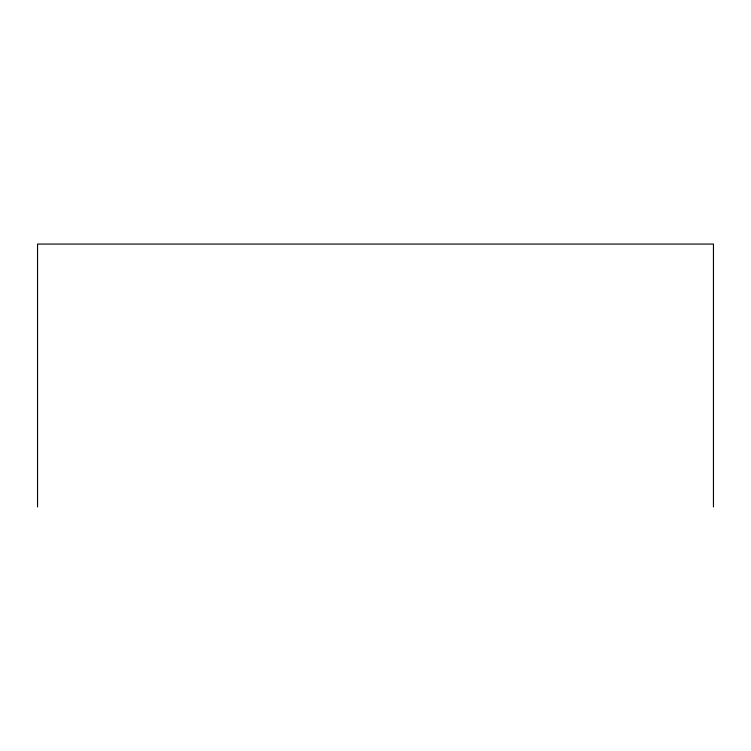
<?xml version="1.0" encoding="UTF-8"?>
<svg xmlns="http://www.w3.org/2000/svg" width="751" height="751" viewBox="0 0 751 751"><rect width="100%" height="100%" fill="white"/><g stroke="black" fill="none" stroke-linecap="round" stroke-linejoin="round"><path stroke-width="1.13" d="M713.45 506.934L713.45 244.066L37.55 244.066L37.55 506.934"/></g></svg>
